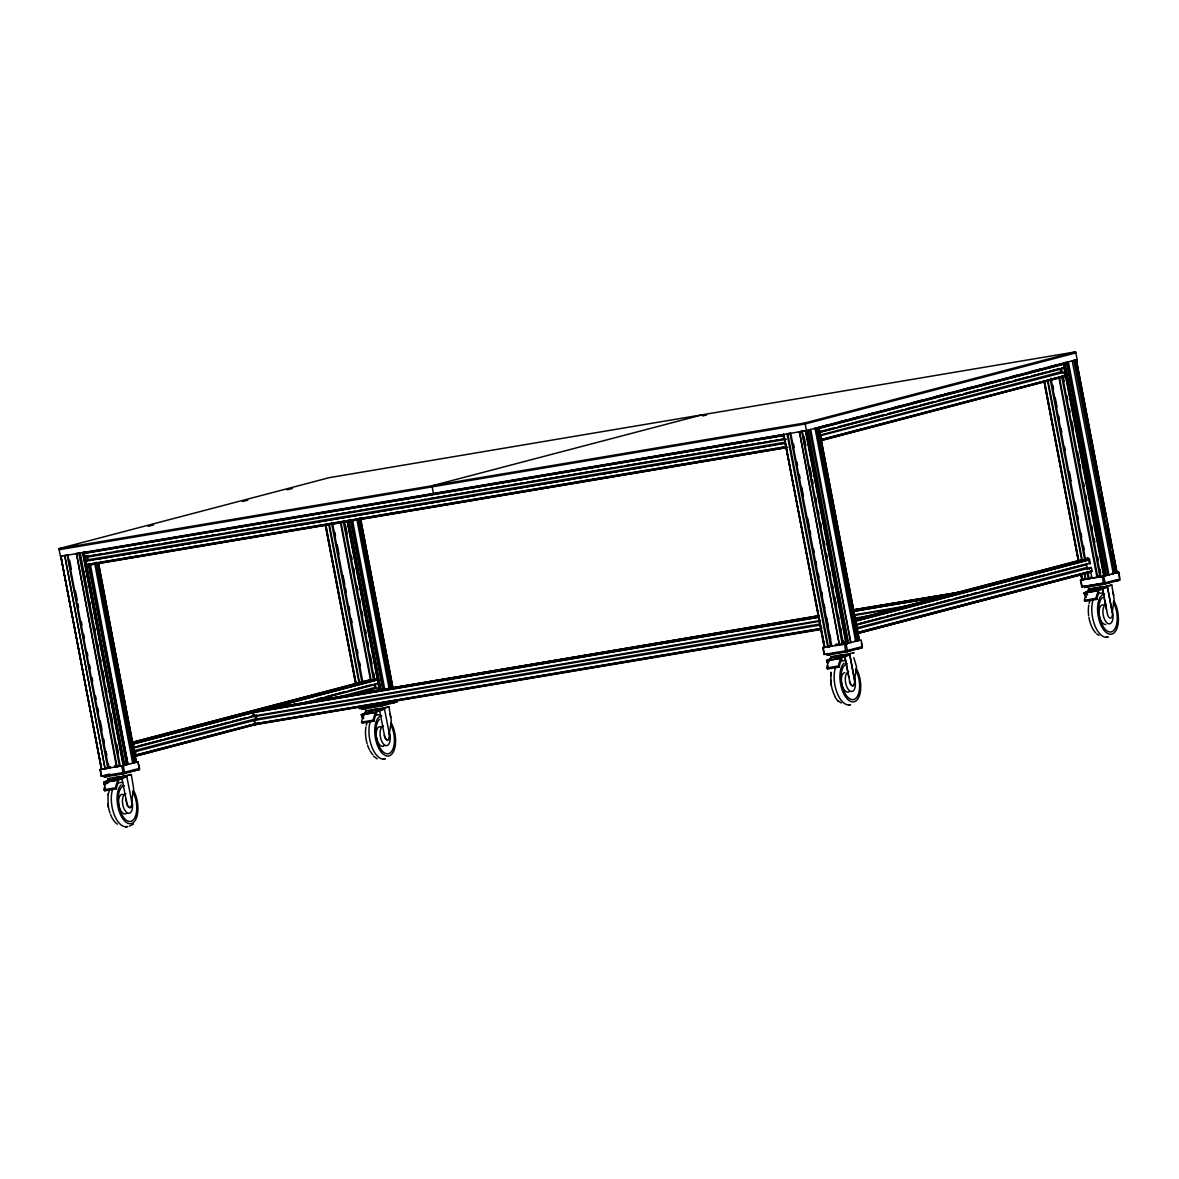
<?xml version="1.0" encoding="UTF-8"?>
<svg xmlns="http://www.w3.org/2000/svg" width="1179" height="1179" viewBox="0 0 1179 1179"><rect width="100%" height="100%" fill="white"/><g stroke="black" fill="none" stroke-linecap="round" stroke-linejoin="round"><path stroke-width="1.5" d="M103.325 768.737L99.994 769.622L101.261 776.254L124.517 772.333L82.604 552.597L84.151 552.288L83.827 553.57L783.342 435.685L783.578 434.447L824.755 647.389L783.637 434.447M952.219 594.85L952.558 593.568M107.996 793.998L108.129 806.849M830.827 672.177L830.974 685.028M1062.397 376.735L1065.904 376.352L1066.435 375.128L821.498 439.502M1077.96 561.838L1078.741 560.526L1082.16 560.541M253.043 711.453L253.367 716.139L253.411 713.398L256.197 719.028L819.788 624.059M374.804 686.694L374.288 685.132M1066.42 375.718L821.262 439.973M374.008 679.693L377.486 678.75L378.444 679.723L263.168 709.994M256.639 710.76L818.727 615.836M120.45 777.565L119.654 776.534L107.996 778.508L107.083 782.031A17.597 8.607 80.4 0 0 103.944 789.768L104.739 790.8L116.397 788.839A17.788 8.695 80.4 0 1 118.46 782.502M119.654 776.534L118.74 780.071L107.083 782.031L107.879 783.062A17.788 8.695 80.4 0 0 107.495 783.475M374.76 710.48L378.091 709.905L377.309 708.888L365.652 710.849L364.724 714.386A17.597 8.607 80.4 0 0 361.585 722.123L362.38 723.154L374.038 721.18A17.788 8.695 80.4 0 1 376.794 713.87M376.013 712.838A17.597 8.607 80.4 0 1 376.381 712.425L377.309 708.888M841.998 659.695A17.788 8.695 80.4 0 0 839.227 667.019L827.57 668.979L826.774 667.962A17.597 8.607 80.4 0 1 829.913 660.225L830.841 656.688L842.499 654.713L843.294 655.745L839.964 656.305M842.499 654.713L841.585 658.25L829.913 660.225M1100.935 588.1L1100.14 587.068L1088.482 589.028L1087.569 592.565A17.597 8.607 80.4 0 0 1084.429 600.303L1085.225 601.334L1096.883 599.374A17.788 8.695 80.4 0 1 1099.285 592.521M1099.226 590.605L1100.14 587.068M134.17 751.863C135.541 749.815 136.97 755.754 135.025 756.328L264.848 722.182M1064.814 371.974L1065.801 371.798L820.481 435.685L821.748 445.456M834.644 657.808L844.827 656.099L849.632 681.241A5.232 2.564 80.4 0 0 853.095 685.736A5.232 2.564 80.4 0 0 854.598 679.944L856.514 666.842L853.847 657.631M1095.63 589.588L1102.468 588.439L1107.287 613.596A5.232 2.564 80.4 0 0 1110.751 618.076A5.232 2.564 80.4 0 0 1112.254 612.284L1114.155 599.197L1111.782 585.005L1100.375 587.569L1102.704 587.142M256.433 716.36L256.433 717.937M856.838 633.683L1090.929 572.198C1092.904 571.623 1091.4 565.699 1090.089 567.747M1060.569 371.37L1060.422 369.734M821.173 440.607L821.07 436.068M257.214 724.319L257.096 723.272M956.287 592.595L956.375 593.656M370.869 680.902L370.545 679.9L367.568 680.386L132.903 742.195L370.545 679.9M375.85 683.628L375.29 684.557L316.768 699.913M1061.896 372.652L1061.748 367.995M1087.023 563.768L1086.463 564.697L855.91 625.238M784.477 439.251L783.342 435.685M1091.503 571.859L857.089 633.595M135.497 756.093L259.866 723.154M1088.762 560.85C1092.506 571.712 1088.718 550.328 1085.697 560.526L1050.931 378.223M1064.003 367.656L1064.976 367.421L819.818 432.236L818.757 427.373L859.388 640.389L818.919 427.461M1089.823 578.241L1092.019 577.769L1089.322 578.329M87.821 556.915L87.821 559.318M92.154 564.107L90.09 564.107M382.571 705.631L379.166 706.309L382.409 705.617M133.448 824.092L129.366 826.228M116.736 777.58L131.296 774.47L133.669 788.663L131.665 801.248L126.639 775.694M131.002 774.632L130.073 774.529M370.913 710.303L388.952 706.825L391.325 721.017L389.321 733.589L384.28 708.048M388.377 703.878L383.853 705.071M388.952 706.825L387.744 707.238M837.164 656.128L854.141 652.665L852.903 652.709M1093.316 585.418L1095.704 585.315M1097.222 588.115L1093.626 588.498L1084.164 592.904L1084.916 595.587L1084.356 593.008L1088.983 590.9L1102.512 588.616M1111.222 582.058L1104.502 583.723M1111.782 585.005L1109.13 585.786M108.468 780.189L103.87 782.488L104.445 785.052L103.678 782.37L108.321 780.218L121.982 777.904M103.678 782.37L117.355 780.071L126.816 775.664M361.334 714.725L366.124 712.543L361.526 714.828L362.233 717.377L361.334 714.725L374.996 712.425L386.314 707.592M826.523 660.564L831.313 658.368L826.715 660.667L827.437 663.202L826.523 660.564L840.2 658.25L849.632 653.859L854.51 679.428M832.757 657.646L836.235 656.025L832.86 657.646M1084.164 592.904L1097.841 590.605L1107.273 586.199L1112.151 611.783M117.237 780.233L126.787 776.637L121.835 777.934L126.801 803.061A5.232 2.564 80.4 0 0 130.265 807.556A5.232 2.564 80.4 0 0 131.768 801.764L131.517 801.278M374.878 712.573L384.428 708.977L379.476 710.289M108.424 774.912L106.611 775.207M572.183 483.302L572.832 482.845L569.28 483.788M110.693 775.192L103.899 777.005L123.898 773.63L139.549 769.519M361.555 709.331L366.669 707.989M842.558 643.174L841.099 643.469M1084.297 586.376L1104.163 583.045L1120.021 578.918L1118.753 572.287L1112.696 573.377M790.726 433.253L831.814 646.151M828.999 646.608L829.942 646.49L827.673 646.888L787.027 433.887L789.945 433.194L830.576 646.195L827.54 646.814M1084.282 573.819L1085.314 579.243L1087.583 578.83L1081.909 579.803L1080.819 574.365M819.597 428.36L1064.342 364.09L1063.384 363.117L1064.637 362.823L1105.268 575.824L1098.946 576.958L1101.053 576.56M1112.976 573.318L1113.742 573.215L1112.416 573.436M1091.621 577.872L1092.992 577.577M130.427 771.685L128.084 772.304M836.574 652.798L835.366 653.225L839.949 652.665M1077.68 368.776L1076.501 359.698M101.365 769.253L60.792 556.267L101.586 769.253L60.836 556.208L62.443 555.795M1086.139 587.142L1089.249 586.553M139.476 769.519L132.284 770.727M396.866 700.812L381.333 704.865L361.334 708.24M58.95 548.648L329.53 477.598L1075.557 351.873L1077.179 359.521L806.436 430.615L60.409 556.341L58.95 548.648L804.977 422.937L1075.557 351.873M71.61 546.437L76.959 545.022M148.156 526.335L153.55 524.92M242.506 501.561L247.841 500.147M287.131 489.83L292.48 488.43M87.025 556.252L88.337 555.913M562.118 484.908L566.008 484.009M1075.911 352.889L805.183 423.983L59.156 549.709M821.925 426.459L829.029 424.602M839.669 421.802L846.758 419.945M850.31 419.002L857.398 417.145M868.039 414.345L873.359 412.959M894.64 407.359L901.743 405.502M912.384 402.702L923.024 399.917M933.665 397.117L940.754 395.26M944.305 394.331L951.394 392.46M962.035 389.674L972.675 386.874M983.315 384.074L990.404 382.217M1011.685 376.632L1018.789 374.76M1029.429 371.974L1040.07 369.174M1050.71 366.389L1057.799 364.517M819.037 427.52L1063.885 363.338M819.258 427.697L1064.092 363.545M819.434 427.933L1064.239 363.81M820.555 431.337L834.732 427.609M838.284 426.68L866.668 419.223M870.205 418.294L884.397 414.566M887.949 413.637L902.127 409.909M905.678 408.98L916.319 406.18M919.871 405.252L934.048 401.523M937.6 400.595L960.649 394.538M964.201 393.609L978.393 389.881M981.93 388.952L1010.315 381.51M1013.852 380.566L1028.044 376.853M1031.596 375.909L1045.788 372.196M1049.325 371.252L1059.965 368.467M819.994 432.251L1061.188 368.924M820.51 434.963L1061.704 371.621L1064.092 373.537M821.63 439.531L1066.464 375.423M821.557 440.253L1066.361 375.85M820.923 440.695L1066.229 376.086M133.124 742.578L374.318 679.251M132.49 743.021L377.486 678.75M377.869 678.883L132.888 743.05L134.332 747.309L133.36 747.545L256.698 715.181M133.256 743.242L255.725 711.202M259.174 710.171L378.105 679.06M133.463 743.448L252.365 712.367M259.38 710.377L378.282 679.296M133.61 743.698L252.439 712.499M263.079 709.699L378.341 679.443M133.699 743.993L252.527 712.794M138.194 746.027L161.258 739.985M164.809 739.041L178.987 735.328M182.539 734.384L228.652 722.285M232.189 721.356L246.382 717.628M249.933 716.699L255.253 715.299M317.313 699L322.633 697.6M326.185 696.671L345.698 691.542M349.249 690.614L372.299 684.557M302.811 703.067L379.078 683.039L378.105 683.289M134.097 747.884L256.477 715.756M134.612 750.581L256.993 718.453M333.244 698.425L375.806 687.254M135.172 751.701L255.769 720.03M346.994 695.978L379.903 687.431L378.916 687.593M135.806 755.017L254.62 723.818M134.229 755.621L258.201 723.184M135.364 755.606L258.186 723.331M106.641 767.868L110.015 766.984M106.198 768.074L109.824 767.47M108.512 767.544L110.517 766.939M107.422 768.03L108.733 767.691M126.816 764.036L125.519 764.375L128.202 763.963M138.267 761.752L121.82 765.982L123.088 772.628L139.535 768.384L137.855 761.781L139.535 768.384M101.261 776.254L109.603 774.058M107.333 775.119L107.672 775.148M853.508 619.668L1078.741 560.526M854.569 619.786L1081.644 560.04M854.937 619.933L1085.491 559.391M861.569 618.356L872.209 615.556M884.618 612.299L889.939 610.899M893.49 609.97L898.811 608.57M902.362 607.642L907.683 606.242M911.22 605.313L925.412 601.585M928.964 600.656L943.141 596.928M952.013 594.599L957.333 593.199M960.885 592.271L966.205 590.871M969.757 589.942L975.077 588.542M978.614 587.614L992.806 583.885M996.358 582.957L1015.856 577.828M1019.408 576.899L1024.728 575.499M1028.28 574.571L1042.457 570.842M1046.009 569.914L1060.201 566.185M1063.738 565.257L1069.058 563.857M1072.61 562.928L1077.93 561.528M854.569 620.36L1088.924 558.964M854.952 620.508L1089.16 559.111M855.173 620.685L1089.367 559.318M855.35 620.92L1089.529 559.583M855.512 621.348L1089.617 559.863M858.238 623.853L883.071 617.324M886.623 616.396L900.8 612.667M904.352 611.739L909.672 610.339M913.224 609.41L932.722 604.282M936.273 603.353L950.466 599.625M954.003 598.696L968.195 594.968M971.747 594.039L977.067 592.639M980.604 591.711L985.924 590.311M989.476 589.382L1026.717 579.611M1030.269 578.683L1044.461 574.954M1047.998 574.026L1085.24 564.24M856.146 624.664L1090.251 563.194M856.426 627.935L1086.979 567.394L1089.367 569.31M855.983 629.218L1091.076 567.571M857.619 632.371L1091.71 570.901M857.634 632.666L1091.739 571.196L857.177 632.946M857.472 633.241L1091.636 571.623M126.168 826.818L127.229 826.538M383.809 759.158L384.885 758.878M827.835 646.49L831.18 645.606M836.677 644.25L835.263 644.618M1118.753 572.287L1103.736 576.236L1105.003 582.868L1081.747 586.788L1080.48 580.156L1085.491 578.83M1089.779 577.798L1091.017 577.459L1090.044 577.636M838.004 644.176L835.602 644.751M1099.418 575.897L1097.001 576.28M841.924 644.25L844.326 643.69M1107.98 575.028L1108.997 574.851L1068.366 361.835L1067.393 362.012L1107.98 575.028L1109.218 574.704L1105.74 575.396M845.932 650.808L847.347 650.513L805.449 430.777L806.996 430.468L847.627 643.483L822.839 647.802L824.092 654.433L846.522 650.705L862.38 646.578L861.112 639.932L844.665 644.176L845.549 650.882M824.092 654.433L827.437 653.564M1081.747 586.788L1085.078 585.904M836.869 652.503C816.045 657.749 838.741 652.694 829.176 654.61M1092.845 585.285L1084.4 587.51L1104.384 584.165L1120.035 580.053L1112.77 581.262M848.998 704.998L850.074 704.718M1106.654 637.338L1107.715 637.058M128.658 775.251L130.088 774.898M99.994 769.622L124.782 765.289M106.552 776.386C103.487 777.153 112.521 775.251 106.832 776.313M1086.817 586.965L1088.998 586.538M1103.058 584.209L1102.041 584.475L1103.78 584.209M1065.241 362.557L1066.273 362.38L1106.433 575.455M1083.56 579.331L1084.577 579.154M1064.357 362.881L1104.988 575.897M124.502 765.363L83.974 552.332M849.042 650.911L853.257 649.673M1117.102 580.731C1121.303 579.655 1111.709 581.719 1116.778 580.805M1104.104 584.15L1105.445 583.797L1104.03 584.003M814.085 428.508L815.057 428.345L855.659 641.361M1112.357 573.878L1113.33 573.701M126.212 772.717L121.658 773.66M117.104 765.76L115.026 766.085L116.441 765.893M859.019 648.317C853.994 649.57 864.148 647.183 859.123 648.45M1063.959 362.97L1104.59 575.971M124.104 765.451L83.621 552.406M842.174 644.397C839.61 644.766 847.922 644.677 843.029 640.521M64.064 555.618L67.115 555L107.746 768.015L110.104 767.617M75.721 553.658L78.772 553.039L119.403 766.055L114.51 766.984M798.566 431.838L803.975 430.821M382.158 704.688L358.902 708.608M116.544 765.923L117.635 765.702M104.695 768.634L107.746 768.015M125.254 764.862L128.732 764.169M134.568 762.71L96.722 562.25M125.593 764.994L126.418 764.862L88.174 564.505M1083.663 579.464L1097.723 577.106L1059.302 376.764M1112.283 573.642L1115.334 573.023M1096.529 577.209L1099.889 576.575L1061.66 376.204M1080.48 580.156L1103.736 576.236M854.524 641.361L858.003 640.654L856.765 640.978L816.133 427.977L817.15 427.8L857.781 640.816L856.809 640.993M839.197 644.854L844.606 643.837M381.657 705.528L376.956 706.442M124.576 776.136L117.664 777.433M846.861 651.368L842.145 652.282M1096.927 576.428L1098.209 576.133L1097.177 576.28M116.986 765.79L115.129 766.114L116.353 765.805M136.189 770.138C141.362 769.253 131.237 771.125 136.292 770.27M844.518 643.69L843.029 644.014L844.93 643.616M846.036 651.736C850.516 650.941 840.715 652.857 847.259 651.692L862.394 647.698L853.434 649.187M68.588 554.911L67.851 555.073L108.674 768.06L108.527 764.301M803.091 431.131L802.339 431.293L843.471 644.176L842.454 644.338M1089.705 578.447L1088.969 578.609L1088.129 573.186M120.877 765.952L119.624 766.158M805.876 430.703L846.655 643.69M848.615 643.144L808.16 430.099M379.889 708.947L375.32 709.787M1102.144 584.18L1097.59 585.02M845.063 654.787L840.509 655.612M846.168 651.928L826.818 655.185M119.447 766.276L118.46 766.424L120.243 766.114L80.246 552.951M106.965 775.237L108.409 774.912M828.808 646.726L828.071 646.858M787.027 433.887L787.778 433.71L828.365 646.726M1072.227 360.759L1113.315 573.716M119.3 774.102L113.773 774.986M702.89 415.745L706.516 415.141M83.827 552.715L783.431 434.624M83.783 552.98L783.313 434.963M103.133 553.688L84.461 556.886L783.991 439.074M106.758 553.084L110.369 552.465M113.995 551.86L117.62 551.241M121.245 550.637L124.871 550.033M128.496 549.414L159.312 544.226M162.923 543.607L208.241 535.973M211.866 535.369L215.492 534.75M219.102 534.146L222.728 533.527M226.353 532.923L229.979 532.318M233.604 531.7L257.169 527.735M260.795 527.116L306.098 519.482M309.723 518.878L313.349 518.259M316.974 517.655L320.6 517.036M324.21 516.431L327.836 515.827M331.461 515.208L355.026 511.244M358.652 510.625L403.955 502.991M407.58 502.387L411.206 501.768M414.831 501.163L418.457 500.544M422.082 499.94L425.707 499.336M429.333 498.717L509.063 485.276M512.688 484.672L516.314 484.053M519.939 483.449L523.564 482.83M527.19 482.226L606.92 468.785M610.545 468.181L614.171 467.562M617.796 466.958L621.421 466.339M625.047 465.734L655.848 460.547M659.474 459.928L704.777 452.294M708.402 451.69L712.028 451.071M715.653 450.466L719.278 449.847M722.904 449.243L760.956 442.832M764.581 442.213L784.521 438.853M86.789 557.166L786.305 439.281M87.305 559.863L785.008 442.287M89.471 560.526L93.097 559.907M96.707 559.303L183.703 544.639M187.328 544.035L190.954 543.416M194.579 542.812L281.56 528.148M285.185 527.529L288.811 526.925M292.436 526.32L296.062 525.701M299.687 525.097L379.417 511.657M383.042 511.038L386.668 510.433M390.293 509.829L393.919 509.21M397.544 508.606L477.274 495.165M480.899 494.546L484.525 493.942M488.15 493.338L491.776 492.719M495.401 492.115L575.146 478.674M578.771 478.055L582.382 477.451M586.007 476.832L589.633 476.228M593.258 475.623L596.883 475.004M600.509 474.4L645.812 466.766M649.437 466.147L687.504 459.736M691.115 459.132L694.74 458.513M698.366 457.909L743.669 450.275M747.294 449.656L784.993 442.847L786.201 447.711L86.465 565.552L85.92 564.594L785.435 446.708M784.801 443.392L85.846 561.13M94.158 563.444L97.783 562.84M128.585 557.652L132.21 557.033M135.836 556.429L139.461 555.81M143.086 555.206L146.712 554.587M192.015 546.953L195.64 546.349M233.707 539.938L237.318 539.319M240.943 538.715L244.569 538.096M289.872 530.462L293.497 529.857M297.123 529.238L300.748 528.634M338.815 522.223L342.441 521.604M346.051 521L349.677 520.381M387.744 513.97L391.369 513.366M394.994 512.747L398.605 512.143M443.923 504.509L447.548 503.89M485.601 497.479L489.226 496.875M492.851 496.256L496.477 495.652M576.236 482.093L579.862 481.474M583.458 480.988L587.083 480.384M590.708 479.765L594.334 479.16M597.959 478.541L601.585 477.937M674.093 465.602L677.719 464.983M681.315 464.497L684.94 463.892M688.565 463.273L692.191 462.669M695.816 462.05L699.442 461.446M771.936 449.228L775.576 448.492M779.172 448.005L782.797 447.401M85.993 564.888L785.568 447.136M86.111 565.139L785.686 447.372M86.244 565.36L787.808 447.283M818.58 615.718L258.894 710.392M852.785 609.882L958.335 592.403L852.992 610M252.91 711.541L818.447 616.175M852.682 610.25L958.468 592.61M252.748 711.777L818.255 616.308M852.594 610.693L952.367 593.715M953.089 593.656L958.586 592.875M252.689 712.013L818.123 616.602M852.535 610.928L952.234 594.01M818.093 616.868L252.674 712.293L818.079 617.162M852.505 611.208L952.19 594.26M955.034 593.774L958.66 593.17M852.52 611.356L952.19 594.555M252.704 712.735L818.123 617.457M852.55 611.65L948.594 595.469M1090.929 572.198L1087.569 572.36M253.338 716.066L820.569 620.463M854.996 614.672L912.988 604.901M255.681 716.331L819.272 621.348M853.714 615.556L895.392 608.526M1096.735 576.31L1099.108 575.912M1090.31 578.005L1092.668 577.607M854.23 618.253L875.968 614.583M255.578 724.761L254.178 720.443L819.597 625.165M854.023 619.358L863.632 617.693M254.811 723.773L822.043 628.171M254.885 724.053L820.304 628.775M254.944 724.186L821.085 628.849M255.062 724.437L821.085 629.114M255.283 724.687L820.997 629.483M391.605 702.787L397.205 701.873L381.539 705.97L361.57 709.345M1107.302 586.199L1112.254 612.284M367.789 712.263L372.8 711.409M376.13 710.849L379.638 710.259L384.442 735.416A5.232 2.564 80.4 0 0 387.906 739.896A5.232 2.564 80.4 0 0 389.409 734.104L389.158 733.618M1088.792 590.753L1092.299 590.163M367.819 712.44L372.829 711.585M376.175 711.025L379.667 710.436M361.526 714.828L376.381 712.425M1084.356 593.008L1097.723 590.767L1107.302 587.334M380.331 714.725L375.6 715.122L374.996 712.425M1103.161 592.904L1098.445 593.302L1097.841 590.605M361.585 722.123L373.242 720.163A17.597 8.607 80.4 0 1 375.644 713.295M1084.429 600.303L1096.087 598.342L1096.883 599.374M114.835 766.969L117.237 766.571L116.485 766.748L76.458 553.585L117.045 766.601M835.366 645.502L837.355 645.178M1106.55 609.779L1102.321 588.468M849.646 653.844L854.451 679.974A5.232 2.564 80.4 0 1 852.948 685.765A5.232 2.564 80.4 0 1 849.484 681.27M122.026 778.096L108.321 780.218M834.688 657.985L844.857 656.276M389.409 734.104L389.262 734.134A5.232 2.564 80.4 0 1 387.758 739.926A5.232 2.564 80.4 0 1 384.28 735.445L384.442 735.416M848.909 677.424L844.665 656.113L849.617 654.817L840.082 658.413L840.951 660.933L840.2 658.25M122.675 782.37L117.959 782.768L117.355 780.071M845.52 660.549L840.789 660.962M103.944 789.768L115.601 787.808A17.597 8.607 80.4 0 1 118.357 780.483M826.774 667.962L838.446 665.988A17.597 8.607 80.4 0 1 841.202 658.678M126.065 799.244L126.639 803.091A5.232 2.564 80.4 0 0 130.103 807.571A5.232 2.564 80.4 0 0 131.606 801.779L131.768 801.764M383.367 759.188L385.312 758.863M1106.211 637.367L1108.157 637.043M125.726 826.833L127.671 826.508M848.571 705.013L850.516 704.688M374.76 706.825L370.501 707.429M136.101 762.224L98.653 563.591M134.214 762.769L95.705 562.427M1076.191 359.713L1117.029 572.743L1076.383 359.683M60.94 556.237L101.674 769.239M132.696 763.181L94.939 564.623M1090.59 578.152L1091.916 578.078L1090.884 572.655M862.38 646.578L861.333 643.277M125.505 764.11L127.907 763.815M114.938 765.849L116.249 765.775M1056.001 378.061L1055.234 377.84M1081.276 573.834L1080.509 573.613M86.465 565.552L88.337 565.139L88.204 564.107M373.581 756.24L377.133 758.834M1088.482 589.028L1089.278 590.06M838.446 665.988L839.227 667.019M830.841 656.688L831.637 657.705M373.242 720.163L374.038 721.18M365.652 710.849L366.433 711.88M115.601 787.808L116.397 788.839M107.996 778.508L108.792 779.525M835.086 697.187L838.195 701.49M1112.858 592.256L1113.772 595.41M390.013 714.076L390.927 717.215M1118.34 572.316L1119.298 577.283M1078.358 372.387L1081.114 386.83M1081.806 390.441L1083.53 399.46M1084.223 403.071L1086.964 417.513M1087.657 421.124L1089.381 430.158M1090.074 433.769L1091.798 442.788M1092.476 446.399L1095.232 460.842M1095.925 464.452L1100.051 486.116M1101.775 495.136L1105.917 516.8M1107.626 525.834L1108.319 529.445M1109.012 533.041L1111.768 547.483M1112.46 551.094L1114.17 560.128M1114.862 563.739L1116.587 572.758M1064.224 362.911L1104.738 575.942M1064.151 364.797L1104.296 576.03L1064.062 366.698M1063.782 366.743L1103.721 576.133M1102.306 576.516L1103.573 583.148M1063.487 377.914L1064.18 381.524M1066.936 395.967L1067.614 399.578M1069.338 408.597L1070.031 412.208M1071.755 421.242L1073.479 430.261M1077.606 451.925L1079.33 460.96M1080.008 464.57L1080.701 468.181M1083.457 482.609L1084.149 486.22M1085.874 495.254L1086.552 498.864M1088.276 507.884L1088.969 511.494M1091.725 525.937L1092.417 529.548M1094.127 538.582L1094.819 542.193M1097.575 556.621L1098.268 560.231M1099.992 569.265L1100.67 572.876M1062.588 376.263L1100.818 576.634M1059.096 378.71L1096.971 577.283M1052.862 385.297L1053.554 388.908M1055.264 397.927L1056.988 406.961M1058.713 415.981L1059.405 419.591M1061.129 428.625L1061.807 432.236M1064.563 446.679L1065.256 450.29M1069.382 471.939L1071.107 480.973M1075.248 502.637L1076.972 511.657M1077.65 515.267L1078.343 518.878M1081.099 533.321L1081.791 536.931M1083.501 545.951L1084.194 549.561M1086.404 564.151L1087.436 569.575M1050.342 379.977L1084.783 560.497M1087.185 573.127L1088.232 578.55M1047.984 380.522L1082.425 561.042M1084.827 573.687L1085.859 579.095M1047.438 380.67L1081.865 561.189M1044.52 381.171L1078.608 559.878M1081.364 574.32L1082.41 579.729M1044.285 381.2L1078.726 561.72M1081.128 574.35L1082.16 579.773L1080.922 574.335M1044.078 381.185L1078.623 561.735M1043.975 381.215L1078.461 561.749M1080.892 580.127L1082.16 586.759M818.653 429.215L819.346 432.826M822.441 449.066L824.165 458.086M824.843 461.696L827.599 476.139M828.292 479.75L832.418 501.414M834.142 510.448L838.284 532.097M840.008 541.132L840.686 544.742M841.379 548.353L844.135 562.796M844.827 566.406L846.537 575.426M847.229 579.036L852.402 606.109M853.08 609.72L854.804 618.754M855.497 622.365L858.253 636.807M806.819 430.512L847.347 643.542M804.977 422.937L847.082 643.601M806.318 430.615L846.802 643.66M805.729 430.733L846.507 643.719M804.122 436.539L805.846 445.574M809.973 467.223L811.697 476.257M812.39 479.868L813.068 483.478M815.824 497.921L816.516 501.532M818.241 510.551L818.919 514.162M820.643 523.196L821.336 526.807M824.092 541.235L824.784 544.845M826.508 553.879L827.186 557.49M829.942 571.933L830.635 575.544M832.359 584.563L833.037 588.174M834.761 597.208L836.486 606.227M838.21 615.246L838.903 618.857M840.627 627.891L841.305 631.502M801.602 431.219L842.233 644.235M793.496 443.923L794.189 447.534M796.93 461.976L797.623 465.587M799.347 474.606L800.04 478.217M801.764 487.251L803.474 496.271M807.615 517.935L809.339 526.954M810.017 530.565L810.71 534.175M813.466 548.618L814.158 552.229M815.883 561.263L816.561 564.874M818.285 573.893L818.978 577.504M821.734 591.946L822.426 595.557M824.136 604.576L824.828 608.187M826.553 617.221L828.277 626.241M830.001 635.275L830.679 638.885M783.888 434.417L824.519 647.418M783.563 434.432L824.209 647.463M823.237 647.787L824.504 654.419M702.743 415.789L702.537 414.743L431.971 485.792L433.43 493.47M360.42 517.61L392.813 687.328L360.243 517.64M361.378 524.891L363.103 533.925M363.795 537.536L365.505 546.555M366.197 550.166L368.953 564.608M369.646 568.219L373.772 589.883M375.497 598.903L379.623 620.567M380.316 624.177L382.04 633.197M382.733 636.807L387.891 663.895M388.584 667.506L390.308 676.525M390.986 680.136L392.371 687.357M359.182 519.88L391.207 687.755M358.165 520.042L390.19 687.932M356.721 518.627L389.099 688.315M352.418 519.762L384.781 689.45M351.401 519.939L383.764 689.612M350.296 520.322L382.659 689.995M348.689 520.735L380.876 690.467M348.394 520.809L380.655 690.511M348.144 520.853L380.537 690.747M348.011 520.882L380.375 690.57M347.569 520.971L379.741 688.831M347.422 521L379.446 688.875M347.142 521.044L378.813 687.121M345.462 525.009L347.186 534.028M351.327 555.692L352.005 559.303M353.729 568.337L354.422 571.933M357.178 586.376L357.871 589.986M359.58 599.02L360.273 602.631M361.997 611.65L362.69 615.261M365.446 629.704L366.124 633.315M367.848 642.349L368.541 645.945M370.265 654.979L371.989 663.998M373.699 673.032L374.391 676.643M344.224 521.545L374.539 680.401M375.217 684.012L375.909 687.622M343.295 521.486L373.596 680.342M340.937 522.046L371.238 680.902M340.392 522.194L370.692 681.049M334.836 532.392L335.529 536.003M337.253 545.022L338.977 554.042M343.104 575.706L344.828 584.74M345.521 588.35L346.213 591.961M348.955 606.404L349.647 610.015M351.371 619.034L352.064 622.645M357.222 649.717L357.915 653.328M359.639 662.362L360.332 665.973M332.566 523.505L362.881 682.361M331.638 523.461L361.938 682.317M329.619 525.819L359.58 682.862M328.735 524.154L359.035 683.009M325.817 524.64L356.471 685.308M325.581 524.684L355.881 683.54M325.375 524.67L355.778 683.555M325.242 524.714L355.542 683.569M255.209 722.815L254.178 720.443M98.461 563.621L136.44 762.179M98.564 565.463L101.32 579.906M102.013 583.517L106.139 605.181M107.864 614.2L111.99 635.864M112.683 639.475L114.407 648.509M115.1 652.12L120.258 679.192M120.951 682.803L122.675 691.822M123.368 695.433L126.109 709.876M126.801 713.487L128.526 722.521M129.218 726.131L130.943 735.151M132.652 744.185L134.657 754.383M135.069 756.815L135.762 760.426M90.297 563.945L127.966 764.434L89.28 564.122M86.45 555.471L87.482 560.895M83.871 552.347L124.385 765.392M83.473 552.435L123.957 765.48M83.031 552.524L123.81 765.51M82.884 552.553L123.515 765.554M83.694 570.99L85.419 580.024M86.096 583.634L86.789 587.245M89.545 601.688L90.238 605.299M91.962 614.318L92.64 617.929M94.364 626.963L95.057 630.559M97.813 645.001L98.505 648.612M100.215 657.646L100.908 661.257M102.632 670.276L104.356 679.31M106.081 688.33L106.758 691.94M108.483 700.974L109.175 704.57M110.9 713.604L112.624 722.624M116.75 744.288L118.475 753.322M69.62 560.32L71.344 569.354M75.471 591.018L77.195 600.037M77.888 603.648L78.58 607.259M81.336 621.701L82.014 625.312M83.738 634.331L84.431 637.942M87.187 652.385L87.88 655.996M89.589 665.03L90.282 668.64M92.006 677.66L92.699 681.27M95.455 695.713L96.133 699.324M97.857 708.343L98.55 711.954M100.274 720.988L101.998 730.007M103.708 739.041L104.4 742.652M106.125 751.671L106.817 755.282M100.407 769.592L101.674 776.239M126.698 826.671A22.71 11.112 80.4 0 1 113.936 813.834A22.71 11.112 80.4 0 1 112.875 788.5M117.399 824.18A20.441 9.992 80.4 0 1 110.487 814.365M109.971 812.935A20.441 9.992 80.4 0 1 108.011 803.621M108.291 794.617A20.441 9.992 80.4 0 1 109.131 791.242M133.448 790.254A20.441 9.992 80.4 0 1 135.393 820.083A20.441 9.992 80.4 0 1 119.904 813.289A20.441 9.992 80.4 0 1 121.186 784.875M132.785 791.728A18.171 8.887 80.4 0 1 133.846 819.243A18.171 8.887 80.4 0 1 119.565 808.735A18.171 8.887 80.4 0 1 124.443 785.582M126.684 813.215A9.933 4.863 80.4 0 1 118.828 805.006A9.933 4.863 80.4 0 1 123.5 794.572M131.532 799.671A9.933 4.863 80.4 0 1 130.132 812.906A9.933 4.863 80.4 0 1 122.911 805.36A9.933 4.863 80.4 0 1 125.829 793.703M104.739 790.8A17.788 8.695 80.4 0 1 105.019 789.164M105.211 788.383A17.788 8.695 80.4 0 1 105.417 787.631M849.543 704.85A22.71 11.112 80.4 0 1 836.781 692.014A22.71 11.112 80.4 0 1 835.719 666.68M841.334 702.949A20.441 9.992 80.4 0 1 838.092 700.562M835.159 696.494A20.441 9.992 80.4 0 1 830.738 680.209M830.768 675.641A20.441 9.992 80.4 0 1 831.121 672.796M856.278 668.434A20.441 9.992 80.4 0 1 858.238 698.263A20.441 9.992 80.4 0 1 842.734 691.469A20.441 9.992 80.4 0 1 844.031 663.055M855.63 669.908A18.171 8.887 80.4 0 1 856.691 697.423A18.171 8.887 80.4 0 1 842.41 686.915A18.171 8.887 80.4 0 1 847.288 663.762M849.514 691.395A9.933 4.863 80.4 0 1 841.983 684.704A9.933 4.863 80.4 0 1 844.783 672.546M854.377 677.851A9.933 4.863 80.4 0 1 852.962 691.086A9.933 4.863 80.4 0 1 845.756 683.555A9.933 4.863 80.4 0 1 848.674 671.883M827.57 668.979A17.788 8.695 80.4 0 1 827.702 668.154M828.041 666.562A17.788 8.695 80.4 0 1 828.247 665.826M1107.184 637.205A22.71 11.112 80.4 0 1 1094.421 624.369A22.71 11.112 80.4 0 1 1093.36 599.02M1098.975 635.289A20.441 9.992 80.4 0 1 1096.794 633.904M1095.748 632.917A20.441 9.992 80.4 0 1 1088.91 617.324M1088.674 615.747A20.441 9.992 80.4 0 1 1088.762 605.151M1089.131 603.397A20.441 9.992 80.4 0 1 1090.192 600.303M1113.934 600.774A20.441 9.992 80.4 0 1 1115.128 631.738A20.441 9.992 80.4 0 1 1099.064 619.918A20.441 9.992 80.4 0 1 1104.546 593.877M1113.271 602.248A18.171 8.887 80.4 0 1 1114.995 628.775A18.171 8.887 80.4 0 1 1101.23 622.733A18.171 8.887 80.4 0 1 1102.38 597.473M1105.769 624.487A9.933 4.863 80.4 0 1 1099.108 613.994A9.933 4.863 80.4 0 1 1103.986 605.107M1112.018 610.206A9.933 4.863 80.4 0 1 1110.603 623.44A9.933 4.863 80.4 0 1 1103.397 615.895A9.933 4.863 80.4 0 1 1106.315 604.237M1096.087 598.342A17.597 8.607 80.4 0 1 1098.15 591.991M1085.225 601.334A17.788 8.695 80.4 0 1 1085.343 600.494M1086.124 597.458A17.788 8.695 80.4 0 1 1086.39 596.78M1087.274 594.997A17.788 8.695 80.4 0 1 1087.627 594.481M384.339 759.025A22.71 11.112 80.4 0 1 371.591 746.189A22.71 11.112 80.4 0 1 370.53 720.841M372.903 754.737A20.441 9.992 80.4 0 1 369.97 750.655M369.322 749.417A20.441 9.992 80.4 0 1 367.612 745.29M367.141 743.802A20.441 9.992 80.4 0 1 365.932 726.957M366.301 725.218A20.441 9.992 80.4 0 1 367.347 722.123M391.089 722.594A20.441 9.992 80.4 0 1 392.283 753.558A20.441 9.992 80.4 0 1 376.234 741.738A20.441 9.992 80.4 0 1 381.716 715.697M391.192 725.542A18.171 8.887 80.4 0 1 391.723 751.274A18.171 8.887 80.4 0 1 378.179 743.993A18.171 8.887 80.4 0 1 379.535 719.293M384.325 745.555A9.933 4.863 80.4 0 1 376.469 737.347A9.933 4.863 80.4 0 1 381.156 726.927M389.173 732.012A9.933 4.863 80.4 0 1 387.773 745.261A9.933 4.863 80.4 0 1 380.552 737.715A9.933 4.863 80.4 0 1 383.47 726.058M362.38 723.154A17.788 8.695 80.4 0 1 362.513 722.314M363.545 718.601A17.788 8.695 80.4 0 1 363.825 717.967M108.674 767.78L110.354 767.514L108.674 767.78M126.757 764.125L128.01 763.83L126.757 764.125M121.555 773.94L124.959 773.262L121.555 773.94M363.176 708.992L366.581 708.314L363.176 708.992M392.209 702.876L395.599 702.198L392.209 702.876M105.049 768.664L64.742 555.56L105.078 768.693L107.156 768.281L105.049 768.664M799.436 431.765L839.404 644.913L799.45 431.75M1074.791 360.155L1073.833 360.332L1114.877 573.274L1074.791 360.155M810.725 429.495L809.693 429.672L850.796 642.614L810.725 429.495M783.298 435.243L83.783 553.128L783.298 435.39"/></g></svg>
